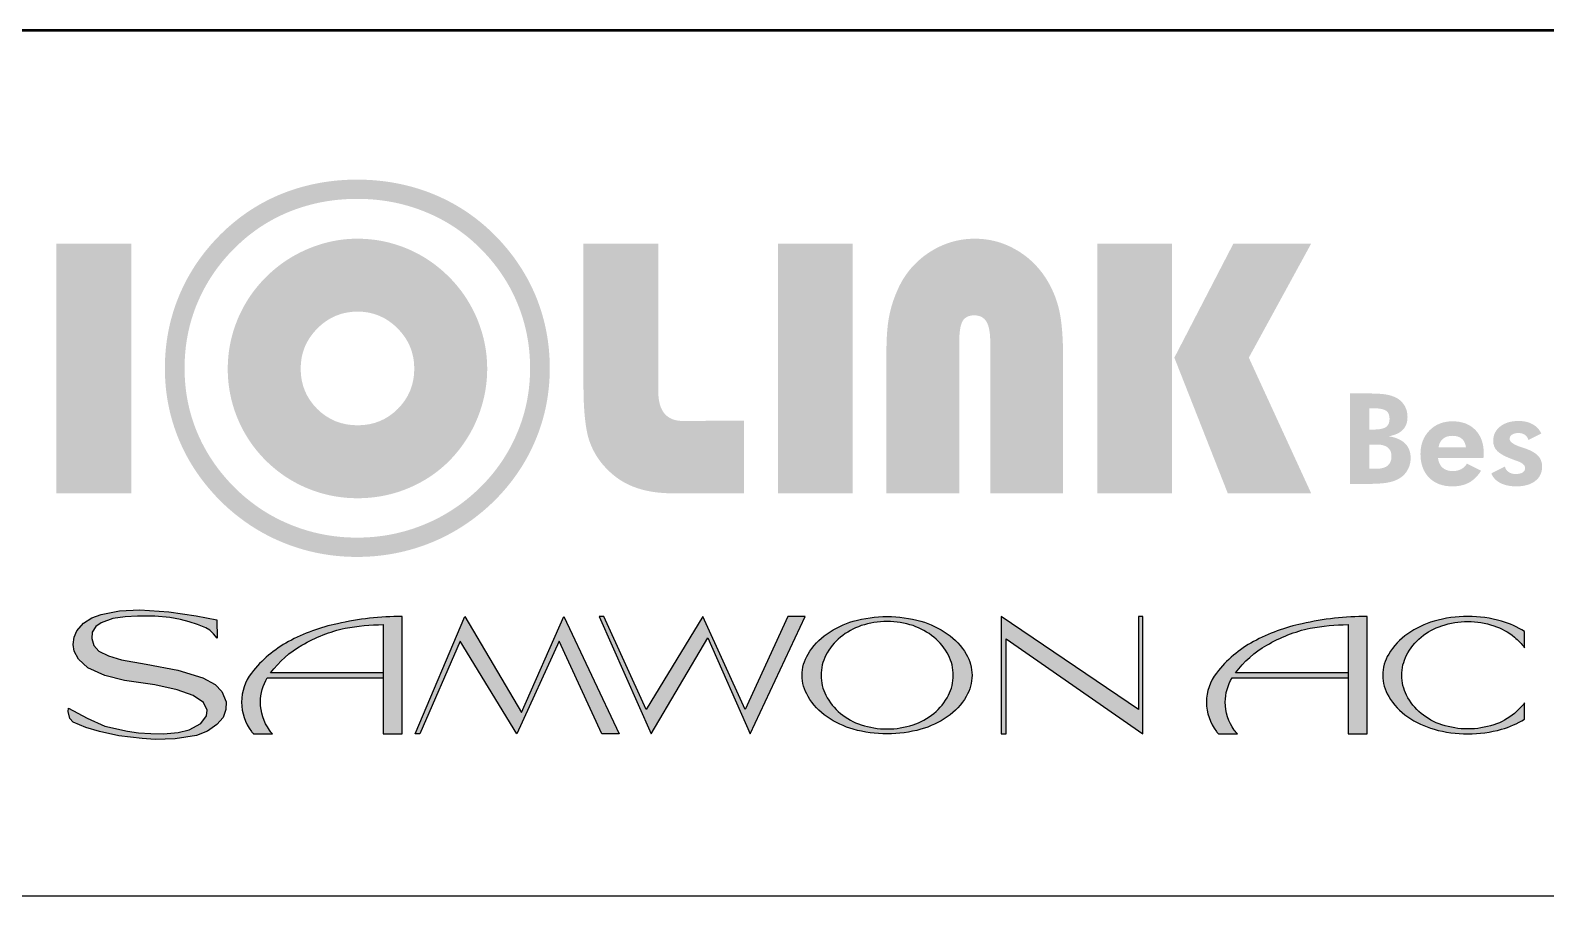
# Model space of a CAD drawing. Extents: x 295 to 2531, y 240 to 845.
# Drawn here: x 2130.08 to 2160.48, y 545.4 to 562.76 of the extents above; entities that cross this region are included whole.
import ezdxf

# ---------------------------------------------------------------- set-up
doc = ezdxf.new("R2010")
doc.units = 0
doc.header["$LTSCALE"] = 0.1
doc.layers.get('0').update_dxf_attribs({"linetype": 'CONTINUOUS'})
doc.layers.add('_______1', color=160, linetype='CONTINUOUS')
doc.layers.add('SHEET', color=7, linetype='CONTINUOUS')

# ---------------------------------------------------------------- blocks, each defined once
blk = doc.blocks.new('AI9-BLK8')
at = {"layer": '_______1'}
h = blk.add_hatch(color=7, dxfattribs=at)
edge = h.paths.add_edge_path()
edge.add_spline(control_points=[(1.18, -0.382), (1.113, -0.519), (1.015, -0.638), (0.899, -0.733), (0.778, -0.828), (0.644, -0.907), (0.5, -0.954), (0.34, -1.005), (0.171, -1.033), (0.001, -1.033), (-0.169, -1.033), (-0.336, -1.005), (-0.497, -0.954), (-0.641, -0.907), (-0.775, -0.828), (-0.897, -0.733), (-1.013, -0.638), (-1.107, -0.519), (-1.175, -0.382), (-1.237, -0.268), (-1.267, -0.137), (-1.267, -0.003), (-1.267, 0.134), (-1.237, 0.261), (-1.175, 0.382), (-1.107, 0.515), (-1.013, 0.632), (-0.897, 0.729), (-0.775, 0.828), (-0.641, 0.898), (-0.497, 0.951), (-0.336, 1.003), (-0.169, 1.029), (0.001, 1.029), (0.171, 1.029), (0.34, 1.003), (0.5, 0.951), (0.644, 0.898), (0.778, 0.828), (0.899, 0.729), (1.015, 0.632), (1.113, 0.515), (1.18, 0.382), (1.239, 0.261), (1.272, 0.134), (1.272, -0.003), (1.272, -0.137), (1.239, -0.268), (1.18, -0.382)], knot_values=[0, 0, 0, 0, 1, 1, 1, 2, 2, 2, 3, 3, 3, 4, 4, 4, 5, 5, 5, 6, 6, 6, 7, 7, 7, 8, 8, 8, 9, 9, 9, 10, 10, 10, 11, 11, 11, 12, 12, 12, 13, 13, 13, 14, 14, 14, 15, 15, 15, 16, 16, 16, 16], degree=3, periodic=0)
edge = h.paths.add_edge_path(flags=16)
edge.add_spline(control_points=[(1.52, 0.403), (1.428, 0.558), (1.305, 0.692), (1.154, 0.795), (1, 0.9), (0.83, 0.981), (0.649, 1.038), (0.438, 1.095), (0.221, 1.127), (0.001, 1.127), (-0.219, 1.127), (-0.436, 1.095), (-0.649, 1.038), (-0.828, 0.981), (-0.998, 0.9), (-1.15, 0.795), (-1.3, 0.692), (-1.424, 0.558), (-1.518, 0.403), (-1.59, 0.282), (-1.631, 0.14), (-1.631, -0.003), (-1.631, -0.146), (-1.59, -0.286), (-1.518, -0.408), (-1.424, -0.563), (-1.3, -0.7), (-1.15, -0.8), (-0.998, -0.907), (-0.828, -0.988), (-0.649, -1.039), (-0.436, -1.098), (-0.219, -1.127), (0.001, -1.127), (0.221, -1.127), (0.438, -1.098), (0.649, -1.039), (0.83, -0.988), (1, -0.907), (1.154, -0.8), (1.305, -0.7), (1.428, -0.563), (1.52, -0.408), (1.595, -0.286), (1.631, -0.146), (1.631, -0.003), (1.631, 0.14), (1.595, 0.282), (1.52, 0.403)], knot_values=[0, 0, 0, 0, 1, 1, 1, 2, 2, 2, 3, 3, 3, 4, 4, 4, 5, 5, 5, 6, 6, 6, 7, 7, 7, 8, 8, 8, 9, 9, 9, 10, 10, 10, 11, 11, 11, 12, 12, 12, 13, 13, 13, 14, 14, 14, 15, 15, 15, 16, 16, 16, 16], degree=3, periodic=0)
at = {"layer": '_______1', "color": 7}
for points in [[(1.52, 0.403), (1.428, 0.558), (1.305, 0.692), (1.154, 0.795), (1, 0.9), (0.83, 0.981), (0.649, 1.038), (0.438, 1.095), (0.221, 1.127), (0.001, 1.127), (-0.219, 1.127), (-0.436, 1.095), (-0.649, 1.038), (-0.828, 0.981), (-0.998, 0.9), (-1.15, 0.795), (-1.3, 0.692), (-1.424, 0.558), (-1.518, 0.403), (-1.59, 0.282), (-1.631, 0.14), (-1.631, -0.003), (-1.631, -0.146), (-1.59, -0.286), (-1.518, -0.408), (-1.424, -0.563), (-1.3, -0.7), (-1.15, -0.8), (-0.998, -0.907), (-0.828, -0.988), (-0.649, -1.039), (-0.436, -1.098), (-0.219, -1.127), (0.001, -1.127), (0.221, -1.127), (0.438, -1.098), (0.649, -1.039), (0.83, -0.988), (1, -0.907), (1.154, -0.8), (1.305, -0.7), (1.428, -0.563), (1.52, -0.408), (1.595, -0.286), (1.631, -0.146), (1.631, -0.003), (1.631, 0.14), (1.595, 0.282), (1.52, 0.403)], [(1.18, -0.382), (1.113, -0.519), (1.015, -0.638), (0.899, -0.733), (0.778, -0.828), (0.644, -0.907), (0.5, -0.954), (0.34, -1.005), (0.171, -1.033), (0.001, -1.033), (-0.169, -1.033), (-0.336, -1.005), (-0.497, -0.954), (-0.641, -0.907), (-0.775, -0.828), (-0.897, -0.733), (-1.013, -0.638), (-1.107, -0.519), (-1.175, -0.382), (-1.237, -0.268), (-1.267, -0.137), (-1.267, -0.003), (-1.267, 0.134), (-1.237, 0.261), (-1.175, 0.382), (-1.107, 0.515), (-1.013, 0.632), (-0.897, 0.729), (-0.775, 0.828), (-0.641, 0.898), (-0.497, 0.951), (-0.336, 1.003), (-0.169, 1.029), (0.001, 1.029), (0.171, 1.029), (0.34, 1.003), (0.5, 0.951), (0.644, 0.898), (0.778, 0.828), (0.899, 0.729), (1.015, 0.632), (1.113, 0.515), (1.18, 0.382), (1.239, 0.261), (1.272, 0.134), (1.272, -0.003), (1.272, -0.137), (1.239, -0.268), (1.18, -0.382)]]:
    blk.add_open_spline(points, degree=3, knots=[0, 0, 0, 0, 1, 1, 1, 2, 2, 2, 3, 3, 3, 4, 4, 4, 5, 5, 5, 6, 6, 6, 7, 7, 7, 8, 8, 8, 9, 9, 9, 10, 10, 10, 11, 11, 11, 12, 12, 12, 13, 13, 13, 14, 14, 14, 15, 15, 15, 16, 16, 16, 16], dxfattribs=at)

msp = doc.modelspace()

# ---------------------------------------------------------------- hatches: boundary and pattern name
at = {"layer": '_______1'}
h = msp.add_hatch(color=7, dxfattribs=at)
edge = h.paths.add_edge_path()
edge.add_spline(control_points=[(2139.848, 554.682), (2139.674, 554.27), (2139.424, 553.903), (2139.096, 553.582), (2138.762, 553.258), (2138.386, 553.011), (2137.968, 552.843), (2137.549, 552.673), (2137.105, 552.587), (2136.64, 552.587), (2136.172, 552.587), (2135.731, 552.673), (2135.313, 552.843), (2134.895, 553.011), (2134.52, 553.258), (2134.191, 553.582), (2133.86, 553.911), (2133.609, 554.277), (2133.436, 554.686), (2133.263, 555.094), (2133.178, 555.527), (2133.178, 555.985), (2133.178, 556.448), (2133.263, 556.885), (2133.436, 557.296), (2133.609, 557.707), (2133.86, 558.077), (2134.191, 558.403), (2134.517, 558.726), (2134.887, 558.968), (2135.302, 559.133), (2135.718, 559.298), (2136.164, 559.382), (2136.64, 559.382), (2137.118, 559.382), (2137.565, 559.298), (2137.982, 559.131), (2138.4, 558.965), (2138.772, 558.723), (2139.096, 558.403), (2139.427, 558.077), (2139.679, 557.707), (2139.851, 557.296), (2140.023, 556.885), (2140.109, 556.448), (2140.109, 555.985), (2140.109, 555.527), (2140.023, 555.093), (2139.848, 554.682), (2139.848, 554.682), (2139.848, 554.682), (2139.848, 554.682)], knot_values=[0, 0, 0, 0, 1, 1, 1, 2, 2, 2, 3, 3, 3, 4, 4, 4, 5, 5, 5, 6, 6, 6, 7, 7, 7, 8, 8, 8, 9, 9, 9, 10, 10, 10, 11, 11, 11, 12, 12, 12, 13, 13, 13, 14, 14, 14, 15, 15, 15, 16, 16, 16, 17, 17, 17, 17], degree=3, periodic=0)
edge = h.paths.add_edge_path(flags=16)
edge.add_spline(control_points=[(2140.217, 557.446), (2140.024, 557.904), (2139.743, 558.315), (2139.375, 558.68), (2139.015, 559.034), (2138.601, 559.305), (2138.136, 559.49), (2137.671, 559.675), (2137.171, 559.768), (2136.638, 559.768), (2136.11, 559.768), (2135.614, 559.676), (2135.149, 559.492), (2134.686, 559.308), (2134.274, 559.037), (2133.911, 558.68), (2133.543, 558.315), (2133.263, 557.904), (2133.071, 557.446), (2132.879, 556.987), (2132.783, 556.501), (2132.783, 555.985), (2132.783, 555.476), (2132.879, 554.993), (2133.071, 554.538), (2133.263, 554.083), (2133.543, 553.675), (2133.911, 553.309), (2134.28, 552.948), (2134.697, 552.673), (2135.163, 552.484), (2135.627, 552.296), (2136.12, 552.2), (2136.638, 552.2), (2137.158, 552.2), (2137.651, 552.296), (2138.118, 552.484), (2138.584, 552.673), (2139.003, 552.948), (2139.375, 553.309), (2139.74, 553.667), (2140.02, 554.075), (2140.214, 554.534), (2140.408, 554.992), (2140.504, 555.476), (2140.504, 555.985), (2140.504, 556.501), (2140.408, 556.987), (2140.217, 557.446), (2140.217, 557.446), (2140.217, 557.446), (2140.217, 557.446)], knot_values=[0, 0, 0, 0, 1, 1, 1, 2, 2, 2, 3, 3, 3, 4, 4, 4, 5, 5, 5, 6, 6, 6, 7, 7, 7, 8, 8, 8, 9, 9, 9, 10, 10, 10, 11, 11, 11, 12, 12, 12, 13, 13, 13, 14, 14, 14, 15, 15, 15, 16, 16, 16, 17, 17, 17, 17], degree=3, periodic=0)
for points in [[(2130.608, 553.475), (2130.608, 558.486), (2132.108, 558.486), (2132.108, 553.475), (2130.608, 553.475)], [(2145.081, 553.475), (2145.081, 558.486), (2146.581, 558.486), (2146.581, 553.475), (2145.081, 553.475)], [(2133.829, 550.567), (2133.755, 550.655), (2133.683, 550.733), (2133.602, 550.779), (2133.44, 550.845), (2133.269, 550.897), (2133.097, 550.943), (2132.883, 550.984), (2132.58, 551.011), (2132.232, 551.011), (2131.984, 550.996), (2131.739, 550.966), (2131.508, 550.876), (2131.398, 550.805), (2131.324, 550.693), (2131.32, 550.562), (2131.359, 550.422), (2131.461, 550.312), (2131.654, 550.214), (2131.915, 550.135), (2132.405, 550.048), (2133.043, 549.926), (2133.543, 549.775), (2133.794, 549.64), (2133.928, 549.5), (2134.013, 549.296), (2134.007, 549.14), (2133.954, 548.979), (2133.824, 548.838), (2133.639, 548.705), (2133.419, 548.618), (2132.992, 548.549), (2132.591, 548.538), (2132.329, 548.558), (2131.862, 548.611), (2131.473, 548.697), (2131.196, 548.78), (2130.94, 548.886), (2130.876, 548.959), (2130.842, 549.097), (2130.848, 549.167), (2131.222, 548.967), (2131.577, 548.806), (2132.03, 548.705), (2132.256, 548.671), (2132.501, 548.659), (2132.754, 548.651), (2133.049, 548.678), (2133.269, 548.733), (2133.504, 548.857), (2133.618, 549.013), (2133.634, 549.128), (2133.56, 549.279), (2133.35, 549.421), (2133.03, 549.534), (2132.584, 549.632), (2131.974, 549.721), (2131.577, 549.82), (2131.237, 549.973), (2131.05, 550.147), (2130.965, 550.312), (2130.945, 550.443), (2130.965, 550.59), (2131.017, 550.716), (2131.153, 550.871), (2131.32, 550.979), (2131.502, 551.045), (2131.876, 551.117), (2132.278, 551.137), (2132.864, 551.101), (2133.412, 551.018), (2133.824, 550.936)], [(2139.841, 548.651), (2138.704, 550.512), (2137.9, 548.651), (2137.806, 548.651), (2138.8, 551.006), (2139.937, 549.077), (2140.789, 551.006), (2141.893, 548.651), (2141.546, 548.651), (2140.694, 550.512)], [(2145.282, 551.006), (2144.426, 549.14), (2143.576, 551.006), (2142.44, 549.14), (2141.587, 551.006), (2141.493, 551.006), (2142.535, 548.651), (2143.673, 550.575), (2144.525, 548.651), (2145.63, 551.006)], [(2149.562, 551.006), (2149.562, 548.651), (2149.656, 548.651), (2149.656, 550.56), (2152.402, 548.651), (2152.402, 551.006), (2152.311, 551.006), (2152.311, 549.14)]]:
    msp.add_hatch(color=7, dxfattribs=at).paths.add_polyline_path(points)
h = msp.add_hatch(color=7, dxfattribs=at)
edge = h.paths.add_edge_path(flags=16)
edge.add_spline(control_points=[(2135.507, 555.977), (2135.507, 555.659), (2135.616, 555.392), (2135.837, 555.17), (2136.06, 554.949), (2136.33, 554.84), (2136.65, 554.84), (2136.966, 554.84), (2137.236, 554.949), (2137.456, 555.17), (2137.677, 555.392), (2137.786, 555.659), (2137.786, 555.977), (2137.786, 556.292), (2137.675, 556.56), (2137.452, 556.784), (2137.23, 557.008), (2136.962, 557.121), (2136.65, 557.121), (2136.335, 557.121), (2136.066, 557.008), (2135.842, 556.784), (2135.619, 556.56), (2135.507, 556.292), (2135.507, 555.977), (2135.507, 555.977), (2135.507, 555.977), (2135.507, 555.977)], knot_values=[0, 0, 0, 0, 1, 1, 1, 2, 2, 2, 3, 3, 3, 4, 4, 4, 5, 5, 5, 6, 6, 6, 7, 7, 7, 8, 8, 8, 9, 9, 9, 9], degree=3, periodic=0)
edge = h.paths.add_edge_path()
edge.add_spline(control_points=[(2134.044, 555.977), (2134.044, 556.32), (2134.111, 556.648), (2134.242, 556.966), (2134.374, 557.282), (2134.562, 557.564), (2134.809, 557.811), (2135.049, 558.052), (2135.331, 558.242), (2135.654, 558.379), (2135.977, 558.515), (2136.307, 558.583), (2136.643, 558.583), (2136.991, 558.583), (2137.324, 558.516), (2137.641, 558.384), (2137.96, 558.251), (2138.24, 558.06), (2138.488, 557.811), (2138.731, 557.567), (2138.918, 557.284), (2139.052, 556.963), (2139.183, 556.644), (2139.249, 556.314), (2139.249, 555.977), (2139.249, 555.679), (2139.199, 555.387), (2139.099, 555.104), (2138.998, 554.819), (2138.854, 554.56), (2138.666, 554.327), (2138.425, 554.026), (2138.127, 553.792), (2137.774, 553.626), (2137.422, 553.46), (2137.046, 553.377), (2136.643, 553.377), (2136.344, 553.377), (2136.052, 553.427), (2135.768, 553.527), (2135.486, 553.629), (2135.228, 553.773), (2135, 553.96), (2134.697, 554.207), (2134.462, 554.507), (2134.294, 554.858), (2134.128, 555.211), (2134.044, 555.584), (2134.044, 555.977), (2134.044, 555.977), (2134.044, 555.977), (2134.044, 555.977)], knot_values=[0, 0, 0, 0, 1, 1, 1, 2, 2, 2, 3, 3, 3, 4, 4, 4, 5, 5, 5, 6, 6, 6, 7, 7, 7, 8, 8, 8, 9, 9, 9, 10, 10, 10, 11, 11, 11, 12, 12, 12, 13, 13, 13, 14, 14, 14, 15, 15, 15, 16, 16, 16, 17, 17, 17, 17], degree=3, periodic=0)
h = msp.add_hatch(color=7, dxfattribs=at)
edge = h.paths.add_edge_path()
edge.add_spline(control_points=[(2141.18, 558.486), (2141.18, 558.486), (2142.68, 558.486), (2142.68, 558.486), (2142.68, 558.486), (2142.68, 555.53), (2142.68, 555.53), (2142.68, 555.326), (2142.723, 555.173), (2142.806, 555.075), (2142.888, 554.976), (2143.016, 554.926), (2143.189, 554.926), (2143.226, 554.926), (2143.254, 554.926), (2143.275, 554.927), (2143.295, 554.927), (2143.311, 554.929), (2144.399, 554.933), (2144.399, 554.933), (2144.402, 553.475), (2144.402, 553.475), (2144.402, 553.475), (2142.991, 553.475), (2142.991, 553.475), (2142.707, 553.475), (2142.462, 553.51), (2142.253, 553.582), (2142.043, 553.652), (2141.86, 553.762), (2141.703, 553.911), (2141.515, 554.085), (2141.381, 554.289), (2141.3, 554.522), (2141.22, 554.755), (2141.18, 555.131), (2141.18, 555.649), (2141.18, 555.649), (2141.18, 555.817), (2141.18, 555.817), (2141.18, 555.817), (2141.18, 558.486), (2141.18, 558.486), (2141.18, 558.486), (2141.18, 558.486), (2141.18, 558.486)], knot_values=[0, 0, 0, 0, 1, 1, 1, 2, 2, 2, 3, 3, 3, 4, 4, 4, 5, 5, 5, 6, 6, 6, 7, 7, 7, 8, 8, 8, 9, 9, 9, 10, 10, 10, 11, 11, 11, 12, 12, 12, 13, 13, 13, 14, 14, 14, 15, 15, 15, 15], degree=3, periodic=0)
h = msp.add_hatch(color=7, dxfattribs=at)
edge = h.paths.add_edge_path()
edge.add_spline(control_points=[(2147.257, 553.475), (2147.257, 553.475), (2147.257, 556.283), (2147.257, 556.283), (2147.257, 556.571), (2147.272, 556.807), (2147.305, 556.991), (2147.338, 557.175), (2147.392, 557.354), (2147.469, 557.529), (2147.603, 557.849), (2147.813, 558.105), (2148.098, 558.296), (2148.382, 558.487), (2148.695, 558.583), (2149.033, 558.583), (2149.319, 558.583), (2149.586, 558.514), (2149.832, 558.376), (2150.079, 558.24), (2150.285, 558.049), (2150.447, 557.804), (2150.575, 557.606), (2150.667, 557.389), (2150.723, 557.151), (2150.777, 556.916), (2150.802, 556.579), (2150.802, 556.142), (2150.802, 556.142), (2150.802, 553.475), (2150.802, 553.475), (2150.802, 553.475), (2149.34, 553.475), (2149.34, 553.475), (2149.34, 553.475), (2149.34, 556.503), (2149.34, 556.503), (2149.34, 556.694), (2149.315, 556.831), (2149.265, 556.918), (2149.213, 557.003), (2149.131, 557.046), (2149.016, 557.046), (2148.911, 557.046), (2148.835, 557.009), (2148.788, 556.935), (2148.741, 556.858), (2148.718, 556.715), (2148.718, 556.503), (2148.718, 556.503), (2148.718, 553.475), (2148.718, 553.475), (2148.718, 553.475), (2147.257, 553.475), (2147.257, 553.475), (2147.257, 553.475), (2147.257, 553.475), (2147.257, 553.475)], knot_values=[0, 0, 0, 0, 1, 1, 1, 2, 2, 2, 3, 3, 3, 4, 4, 4, 5, 5, 5, 6, 6, 6, 7, 7, 7, 8, 8, 8, 9, 9, 9, 10, 10, 10, 11, 11, 11, 12, 12, 12, 13, 13, 13, 14, 14, 14, 15, 15, 15, 16, 16, 16, 17, 17, 17, 18, 18, 18, 19, 19, 19, 19], degree=3, periodic=0)
h = msp.add_hatch(color=7, dxfattribs=at)
edge = h.paths.add_edge_path()
edge.add_spline(control_points=[(2154.105, 553.475), (2154.105, 553.475), (2153.033, 556.197), (2153.033, 556.197), (2153.033, 556.197), (2154.218, 558.486), (2154.218, 558.486), (2154.218, 558.486), (2155.778, 558.486), (2155.778, 558.486), (2155.778, 558.486), (2154.527, 556.197), (2154.527, 556.197), (2154.527, 556.197), (2155.778, 553.475), (2155.778, 553.475), (2155.778, 553.475), (2154.105, 553.475), (2154.105, 553.475), (2154.105, 553.475), (2154.105, 553.475), (2154.105, 553.475)], knot_values=[0, 0, 0, 0, 1, 1, 1, 2, 2, 2, 3, 3, 3, 4, 4, 4, 5, 5, 5, 6, 6, 6, 7, 7, 7, 7], degree=3, periodic=0)
edge = h.paths.add_edge_path()
edge.add_spline(control_points=[(2151.487, 553.475), (2151.487, 553.475), (2151.487, 558.486), (2151.487, 558.486), (2151.487, 558.486), (2152.986, 558.486), (2152.986, 558.486), (2152.986, 558.486), (2152.986, 553.475), (2152.986, 553.475), (2152.986, 553.475), (2151.487, 553.475), (2151.487, 553.475), (2151.487, 553.475), (2151.487, 553.475), (2151.487, 553.475)], knot_values=[0, 0, 0, 0, 1, 1, 1, 2, 2, 2, 3, 3, 3, 4, 4, 4, 5, 5, 5, 5], degree=3, periodic=0)
h = msp.add_hatch(color=7, dxfattribs=at)
edge = h.paths.add_edge_path(flags=16)
edge.add_spline(control_points=[(2156.941, 553.969), (2156.941, 553.969), (2157.093, 553.969), (2157.093, 553.969), (2157.19, 553.969), (2157.264, 553.99), (2157.314, 554.032), (2157.364, 554.074), (2157.389, 554.137), (2157.389, 554.218), (2157.389, 554.295), (2157.365, 554.353), (2157.315, 554.394), (2157.265, 554.434), (2157.193, 554.454), (2157.098, 554.454), (2157.098, 554.454), (2156.941, 554.454), (2156.941, 554.454), (2156.941, 554.454), (2156.941, 553.969), (2156.941, 553.969)], knot_values=[0, 0, 0, 0, 1, 1, 1, 2, 2, 2, 3, 3, 3, 4, 4, 4, 5, 5, 5, 6, 6, 6, 7, 7, 7, 7], degree=3, periodic=0)
edge = h.paths.add_edge_path(flags=16)
edge.add_spline(control_points=[(2156.941, 554.755), (2156.941, 554.755), (2157.027, 554.755), (2157.027, 554.755), (2157.145, 554.755), (2157.228, 554.771), (2157.277, 554.804), (2157.326, 554.838), (2157.35, 554.893), (2157.35, 554.971), (2157.35, 555.046), (2157.327, 555.101), (2157.28, 555.133), (2157.233, 555.165), (2157.152, 555.181), (2157.034, 555.181), (2157.034, 555.181), (2156.941, 555.181), (2156.941, 555.181), (2156.941, 555.181), (2156.941, 554.755), (2156.941, 554.755)], knot_values=[0, 0, 0, 0, 1, 1, 1, 2, 2, 2, 3, 3, 3, 4, 4, 4, 5, 5, 5, 6, 6, 6, 7, 7, 7, 7], degree=3, periodic=0)
edge = h.paths.add_edge_path()
edge.add_spline(control_points=[(2156.553, 553.664), (2156.553, 553.664), (2156.553, 555.479), (2156.553, 555.479), (2156.553, 555.479), (2156.892, 555.479), (2156.892, 555.479), (2157.068, 555.479), (2157.197, 555.472), (2157.278, 555.458), (2157.36, 555.444), (2157.43, 555.421), (2157.489, 555.391), (2157.56, 555.35), (2157.614, 555.297), (2157.653, 555.231), (2157.691, 555.165), (2157.71, 555.09), (2157.71, 555.007), (2157.71, 554.9), (2157.679, 554.813), (2157.615, 554.749), (2157.552, 554.684), (2157.457, 554.641), (2157.33, 554.62), (2157.476, 554.598), (2157.586, 554.55), (2157.661, 554.476), (2157.736, 554.403), (2157.773, 554.305), (2157.773, 554.182), (2157.773, 554.093), (2157.751, 554.012), (2157.708, 553.938), (2157.665, 553.864), (2157.607, 553.807), (2157.531, 553.766), (2157.464, 553.729), (2157.386, 553.703), (2157.296, 553.688), (2157.205, 553.672), (2157.057, 553.664), (2156.849, 553.664), (2156.849, 553.664), (2156.809, 553.664), (2156.809, 553.664), (2156.809, 553.664), (2156.553, 553.664), (2156.553, 553.664)], knot_values=[0, 0, 0, 0, 1, 1, 1, 2, 2, 2, 3, 3, 3, 4, 4, 4, 5, 5, 5, 6, 6, 6, 7, 7, 7, 8, 8, 8, 9, 9, 9, 10, 10, 10, 11, 11, 11, 12, 12, 12, 13, 13, 13, 14, 14, 14, 15, 15, 15, 16, 16, 16, 16], degree=3, periodic=0)
h = msp.add_hatch(color=7, dxfattribs=at)
edge = h.paths.add_edge_path(flags=16)
edge.add_spline(control_points=[(2158.882, 554.398), (2158.873, 554.474), (2158.845, 554.532), (2158.799, 554.571), (2158.753, 554.61), (2158.691, 554.629), (2158.612, 554.629), (2158.533, 554.629), (2158.47, 554.61), (2158.422, 554.571), (2158.375, 554.532), (2158.344, 554.474), (2158.332, 554.398), (2158.332, 554.398), (2158.882, 554.398), (2158.882, 554.398)], knot_values=[0, 0, 0, 0, 1, 1, 1, 2, 2, 2, 3, 3, 3, 4, 4, 4, 5, 5, 5, 5], degree=3, periodic=0)
edge = h.paths.add_edge_path()
edge.add_spline(control_points=[(2159.233, 554.183), (2159.233, 554.183), (2158.321, 554.183), (2158.321, 554.183), (2158.334, 554.096), (2158.366, 554.03), (2158.416, 553.987), (2158.465, 553.944), (2158.533, 553.922), (2158.618, 553.922), (2158.683, 553.922), (2158.738, 553.934), (2158.785, 553.959), (2158.832, 553.984), (2158.871, 554.021), (2158.902, 554.071), (2158.902, 554.071), (2159.187, 553.93), (2159.187, 553.93), (2159.12, 553.823), (2159.04, 553.744), (2158.946, 553.692), (2158.852, 553.641), (2158.74, 553.615), (2158.61, 553.615), (2158.413, 553.615), (2158.257, 553.674), (2158.142, 553.791), (2158.028, 553.908), (2157.97, 554.066), (2157.97, 554.264), (2157.97, 554.455), (2158.03, 554.613), (2158.15, 554.736), (2158.271, 554.859), (2158.425, 554.92), (2158.612, 554.92), (2158.806, 554.92), (2158.958, 554.863), (2159.071, 554.747), (2159.183, 554.632), (2159.24, 554.474), (2159.24, 554.275), (2159.24, 554.264), (2159.239, 554.253), (2159.238, 554.239), (2159.237, 554.227), (2159.236, 554.208), (2159.233, 554.183)], knot_values=[0, 0, 0, 0, 1, 1, 1, 2, 2, 2, 3, 3, 3, 4, 4, 4, 5, 5, 5, 6, 6, 6, 7, 7, 7, 8, 8, 8, 9, 9, 9, 10, 10, 10, 11, 11, 11, 12, 12, 12, 13, 13, 13, 14, 14, 14, 15, 15, 15, 16, 16, 16, 16], degree=3, periodic=0)
h = msp.add_hatch(color=7, dxfattribs=at)
edge = h.paths.add_edge_path()
edge.add_spline(control_points=[(2159.392, 553.875), (2159.392, 553.875), (2159.663, 554.014), (2159.663, 554.014), (2159.672, 553.968), (2159.697, 553.93), (2159.736, 553.904), (2159.776, 553.876), (2159.825, 553.863), (2159.884, 553.863), (2159.942, 553.863), (2159.987, 553.873), (2160.02, 553.895), (2160.053, 553.915), (2160.07, 553.944), (2160.07, 553.982), (2160.07, 554.041), (2160.011, 554.09), (2159.895, 554.129), (2159.859, 554.142), (2159.83, 554.152), (2159.808, 554.161), (2159.666, 554.214), (2159.566, 554.269), (2159.511, 554.324), (2159.456, 554.378), (2159.429, 554.446), (2159.429, 554.526), (2159.429, 554.646), (2159.475, 554.742), (2159.569, 554.816), (2159.661, 554.89), (2159.785, 554.927), (2159.937, 554.927), (2160.046, 554.927), (2160.141, 554.905), (2160.22, 554.861), (2160.299, 554.817), (2160.357, 554.755), (2160.393, 554.675), (2160.393, 554.675), (2160.136, 554.547), (2160.136, 554.547), (2160.122, 554.592), (2160.097, 554.627), (2160.063, 554.65), (2160.028, 554.674), (2159.985, 554.685), (2159.933, 554.685), (2159.881, 554.685), (2159.84, 554.675), (2159.807, 554.653), (2159.776, 554.632), (2159.759, 554.604), (2159.759, 554.568), (2159.759, 554.508), (2159.839, 554.451), (2159.998, 554.399), (2160.017, 554.393), (2160.032, 554.389), (2160.042, 554.386), (2160.174, 554.342), (2160.27, 554.29), (2160.326, 554.232), (2160.382, 554.174), (2160.41, 554.1), (2160.41, 554.009), (2160.41, 553.889), (2160.363, 553.792), (2160.27, 553.721), (2160.176, 553.65), (2160.051, 553.615), (2159.892, 553.615), (2159.767, 553.615), (2159.658, 553.638), (2159.57, 553.684), (2159.482, 553.731), (2159.422, 553.795), (2159.392, 553.875)], knot_values=[0, 0, 0, 0, 1, 1, 1, 2, 2, 2, 3, 3, 3, 4, 4, 4, 5, 5, 5, 6, 6, 6, 7, 7, 7, 8, 8, 8, 9, 9, 9, 10, 10, 10, 11, 11, 11, 12, 12, 12, 13, 13, 13, 14, 14, 14, 15, 15, 15, 16, 16, 16, 17, 17, 17, 18, 18, 18, 19, 19, 19, 20, 20, 20, 21, 21, 21, 22, 22, 22, 23, 23, 23, 24, 24, 24, 25, 25, 25, 26, 26, 26, 26], degree=3, periodic=0)
h = msp.add_hatch(color=7, dxfattribs=at)
edge = h.paths.add_edge_path()
edge.add_spline(control_points=[(2137.161, 549.874), (2137.161, 549.874), (2134.902, 549.874), (2134.902, 549.874), (2135.075, 550.101), (2135.289, 550.292), (2135.533, 550.43), (2135.806, 550.589), (2136.097, 550.703), (2136.399, 550.771), (2136.649, 550.816), (2136.906, 550.838), (2137.161, 550.842), (2137.161, 550.842), (2137.161, 548.651), (2137.161, 548.651), (2137.161, 548.651), (2137.543, 548.651), (2137.543, 548.651), (2137.543, 548.651), (2137.543, 551.006), (2137.543, 551.006), (2137.104, 551.006), (2136.668, 550.955), (2136.243, 550.861), (2135.903, 550.789), (2135.571, 550.665), (2135.263, 550.501), (2134.979, 550.345), (2134.725, 550.135), (2134.52, 549.871), (2134.39, 549.706), (2134.322, 549.5), (2134.322, 549.286), (2134.322, 549.073), (2134.39, 548.868), (2134.52, 548.7), (2134.534, 548.685), (2134.547, 548.664), (2134.563, 548.651), (2134.563, 548.651), (2134.939, 548.651), (2134.939, 548.651), (2134.919, 548.674), (2134.901, 548.7), (2134.88, 548.727), (2134.764, 548.887), (2134.701, 549.087), (2134.701, 549.286), (2134.701, 549.46), (2134.749, 549.63), (2134.836, 549.776), (2134.836, 549.776), (2137.161, 549.776), (2137.161, 549.776)], knot_values=[0, 0, 0, 0, 1, 1, 1, 2, 2, 2, 3, 3, 3, 4, 4, 4, 5, 5, 5, 6, 6, 6, 7, 7, 7, 8, 8, 8, 9, 9, 9, 10, 10, 10, 11, 11, 11, 12, 12, 12, 13, 13, 13, 14, 14, 14, 15, 15, 15, 16, 16, 16, 17, 17, 17, 18, 18, 18, 18], degree=3, periodic=0)
h = msp.add_hatch(color=7, dxfattribs=at)
edge = h.paths.add_edge_path()
edge.add_spline(control_points=[(2156.519, 549.874), (2156.519, 549.874), (2154.257, 549.874), (2154.257, 549.874), (2154.432, 550.101), (2154.642, 550.292), (2154.888, 550.43), (2155.159, 550.589), (2155.452, 550.703), (2155.755, 550.771), (2156.008, 550.816), (2156.261, 550.838), (2156.519, 550.842), (2156.519, 550.842), (2156.519, 548.651), (2156.519, 548.651), (2156.519, 548.651), (2156.898, 548.651), (2156.898, 548.651), (2156.898, 548.651), (2156.898, 551.006), (2156.898, 551.006), (2156.461, 551.006), (2156.024, 550.955), (2155.596, 550.861), (2155.258, 550.789), (2154.93, 550.665), (2154.62, 550.501), (2154.333, 550.345), (2154.08, 550.135), (2153.877, 549.871), (2153.748, 549.706), (2153.677, 549.5), (2153.677, 549.286), (2153.677, 549.073), (2153.748, 548.868), (2153.877, 548.7), (2153.89, 548.685), (2153.905, 548.664), (2153.917, 548.651), (2153.917, 548.651), (2154.297, 548.651), (2154.297, 548.651), (2154.276, 548.674), (2154.256, 548.7), (2154.235, 548.727), (2154.119, 548.887), (2154.055, 549.087), (2154.055, 549.286), (2154.055, 549.46), (2154.104, 549.63), (2154.19, 549.776), (2154.19, 549.776), (2156.519, 549.776), (2156.519, 549.776)], knot_values=[0, 0, 0, 0, 1, 1, 1, 2, 2, 2, 3, 3, 3, 4, 4, 4, 5, 5, 5, 6, 6, 6, 7, 7, 7, 8, 8, 8, 9, 9, 9, 10, 10, 10, 11, 11, 11, 12, 12, 12, 13, 13, 13, 14, 14, 14, 15, 15, 15, 16, 16, 16, 17, 17, 17, 18, 18, 18, 18], degree=3, periodic=0)
h = msp.add_hatch(color=7, dxfattribs=at)
edge = h.paths.add_edge_path()
edge.add_spline(control_points=[(2160.056, 550.378), (2160, 550.458), (2159.931, 550.528), (2159.857, 550.59), (2159.731, 550.693), (2159.592, 550.767), (2159.441, 550.821), (2159.273, 550.876), (2159.095, 550.903), (2158.921, 550.903), (2158.743, 550.903), (2158.567, 550.876), (2158.399, 550.821), (2158.246, 550.767), (2158.108, 550.693), (2157.981, 550.59), (2157.863, 550.488), (2157.758, 550.367), (2157.692, 550.227), (2157.628, 550.101), (2157.595, 549.968), (2157.595, 549.825), (2157.595, 549.686), (2157.628, 549.548), (2157.692, 549.429), (2157.758, 549.286), (2157.863, 549.162), (2157.981, 549.062), (2158.108, 548.963), (2158.246, 548.881), (2158.399, 548.832), (2158.567, 548.779), (2158.743, 548.749), (2158.921, 548.749), (2159.095, 548.749), (2159.273, 548.779), (2159.441, 548.832), (2159.592, 548.881), (2159.731, 548.963), (2159.857, 549.062), (2159.931, 549.127), (2160, 549.198), (2160.056, 549.27), (2160.056, 549.27), (2160.056, 548.948), (2160.056, 548.948), (2159.914, 548.857), (2159.759, 548.789), (2159.598, 548.743), (2159.378, 548.681), (2159.149, 548.651), (2158.921, 548.651), (2158.692, 548.651), (2158.464, 548.681), (2158.242, 548.743), (2158.053, 548.796), (2157.878, 548.881), (2157.716, 548.992), (2157.561, 549.097), (2157.43, 549.24), (2157.332, 549.402), (2157.255, 549.53), (2157.214, 549.676), (2157.214, 549.825), (2157.214, 549.975), (2157.255, 550.123), (2157.332, 550.249), (2157.43, 550.411), (2157.561, 550.552), (2157.716, 550.658), (2157.878, 550.769), (2158.053, 550.853), (2158.242, 550.913), (2158.464, 550.972), (2158.692, 551.006), (2158.921, 551.006), (2159.149, 551.006), (2159.378, 550.972), (2159.598, 550.913), (2159.759, 550.862), (2159.914, 550.794), (2160.056, 550.703), (2160.056, 550.703), (2160.056, 550.378), (2160.056, 550.378)], knot_values=[0, 0, 0, 0, 1, 1, 1, 2, 2, 2, 3, 3, 3, 4, 4, 4, 5, 5, 5, 6, 6, 6, 7, 7, 7, 8, 8, 8, 9, 9, 9, 10, 10, 10, 11, 11, 11, 12, 12, 12, 13, 13, 13, 14, 14, 14, 15, 15, 15, 16, 16, 16, 17, 17, 17, 18, 18, 18, 19, 19, 19, 20, 20, 20, 21, 21, 21, 22, 22, 22, 23, 23, 23, 24, 24, 24, 25, 25, 25, 26, 26, 26, 27, 27, 27, 28, 28, 28, 28], degree=3, periodic=0)

# ---------------------------------------------------------------- linework, layer by layer
at = {"color": 0, "lineweight": 50}
msp.add_line((2108.002, 562.763), (2531.227, 562.763), dxfattribs=at)
at = {"layer": '_______1', "color": 7}
for points in [[(2133.829, 550.567), (2133.755, 550.655), (2133.683, 550.733), (2133.602, 550.779), (2133.44, 550.845), (2133.269, 550.897), (2133.097, 550.943), (2132.883, 550.984), (2132.58, 551.011), (2132.232, 551.011), (2131.984, 550.996), (2131.739, 550.966), (2131.508, 550.876), (2131.398, 550.805), (2131.324, 550.693), (2131.32, 550.562), (2131.359, 550.422), (2131.461, 550.312), (2131.654, 550.214), (2131.915, 550.135), (2132.405, 550.048), (2133.043, 549.926), (2133.543, 549.775), (2133.794, 549.64), (2133.928, 549.5), (2134.013, 549.296), (2134.007, 549.14), (2133.954, 548.979), (2133.824, 548.838), (2133.639, 548.705), (2133.419, 548.618), (2132.992, 548.549), (2132.591, 548.538), (2132.329, 548.558), (2131.862, 548.611), (2131.473, 548.697), (2131.196, 548.78), (2130.94, 548.886), (2130.876, 548.959), (2130.842, 549.097), (2130.848, 549.167), (2131.222, 548.967), (2131.577, 548.806), (2132.03, 548.705), (2132.256, 548.671), (2132.501, 548.659), (2132.754, 548.651), (2133.049, 548.678), (2133.269, 548.733), (2133.504, 548.857), (2133.618, 549.013), (2133.634, 549.128), (2133.56, 549.279), (2133.35, 549.421), (2133.03, 549.534), (2132.584, 549.632), (2131.974, 549.721), (2131.577, 549.82), (2131.237, 549.973), (2131.05, 550.147), (2130.965, 550.312), (2130.945, 550.443), (2130.965, 550.59), (2131.017, 550.716), (2131.153, 550.871), (2131.32, 550.979), (2131.502, 551.045), (2131.876, 551.117), (2132.278, 551.137), (2132.864, 551.101), (2133.412, 551.018), (2133.824, 550.936), (2133.829, 550.567)], [(2149.562, 551.006), (2149.562, 548.651), (2149.656, 548.651), (2149.656, 550.56), (2152.402, 548.651), (2152.402, 551.006), (2152.311, 551.006), (2152.311, 549.14), (2149.562, 551.006)]]:
    msp.add_lwpolyline(points, dxfattribs=at)
for points in [[(2139.841, 548.651), (2138.704, 550.512), (2137.9, 548.651), (2137.806, 548.651), (2138.8, 551.006), (2139.937, 549.077), (2140.789, 551.006), (2141.893, 548.651), (2141.546, 548.651), (2140.694, 550.512)], [(2145.282, 551.006), (2144.426, 549.14), (2143.576, 551.006), (2142.44, 549.14), (2141.587, 551.006), (2141.493, 551.006), (2142.535, 548.651), (2143.673, 550.575), (2144.525, 548.651), (2145.63, 551.006)]]:
    msp.add_lwpolyline(points, close=True, dxfattribs=at)
for points, knots in [([(2137.161, 549.874), (2137.161, 549.874), (2134.902, 549.874), (2134.902, 549.874), (2135.075, 550.101), (2135.289, 550.292), (2135.533, 550.43), (2135.806, 550.589), (2136.097, 550.703), (2136.399, 550.771), (2136.649, 550.816), (2136.906, 550.838), (2137.161, 550.842), (2137.161, 550.842), (2137.161, 548.651), (2137.161, 548.651), (2137.161, 548.651), (2137.543, 548.651), (2137.543, 548.651), (2137.543, 548.651), (2137.543, 551.006), (2137.543, 551.006), (2137.104, 551.006), (2136.668, 550.955), (2136.243, 550.861), (2135.903, 550.789), (2135.571, 550.665), (2135.263, 550.501), (2134.979, 550.345), (2134.725, 550.135), (2134.52, 549.871), (2134.39, 549.706), (2134.322, 549.5), (2134.322, 549.286), (2134.322, 549.073), (2134.39, 548.868), (2134.52, 548.7), (2134.534, 548.685), (2134.547, 548.664), (2134.563, 548.651), (2134.563, 548.651), (2134.939, 548.651), (2134.939, 548.651), (2134.919, 548.674), (2134.901, 548.7), (2134.88, 548.727), (2134.764, 548.887), (2134.701, 549.087), (2134.701, 549.286), (2134.701, 549.46), (2134.749, 549.63), (2134.836, 549.776), (2134.836, 549.776), (2137.161, 549.776), (2137.161, 549.776)], [0, 0, 0, 0, 1, 1, 1, 2, 2, 2, 3, 3, 3, 4, 4, 4, 5, 5, 5, 6, 6, 6, 7, 7, 7, 8, 8, 8, 9, 9, 9, 10, 10, 10, 11, 11, 11, 12, 12, 12, 13, 13, 13, 14, 14, 14, 15, 15, 15, 16, 16, 16, 17, 17, 17, 18, 18, 18, 18]), ([(2156.519, 549.874), (2156.519, 549.874), (2154.257, 549.874), (2154.257, 549.874), (2154.432, 550.101), (2154.642, 550.292), (2154.888, 550.43), (2155.159, 550.589), (2155.452, 550.703), (2155.755, 550.771), (2156.008, 550.816), (2156.261, 550.838), (2156.519, 550.842), (2156.519, 550.842), (2156.519, 548.651), (2156.519, 548.651), (2156.519, 548.651), (2156.898, 548.651), (2156.898, 548.651), (2156.898, 548.651), (2156.898, 551.006), (2156.898, 551.006), (2156.461, 551.006), (2156.024, 550.955), (2155.596, 550.861), (2155.258, 550.789), (2154.93, 550.665), (2154.62, 550.501), (2154.333, 550.345), (2154.08, 550.135), (2153.877, 549.871), (2153.748, 549.706), (2153.677, 549.5), (2153.677, 549.286), (2153.677, 549.073), (2153.748, 548.868), (2153.877, 548.7), (2153.89, 548.685), (2153.905, 548.664), (2153.917, 548.651), (2153.917, 548.651), (2154.297, 548.651), (2154.297, 548.651), (2154.276, 548.674), (2154.256, 548.7), (2154.235, 548.727), (2154.119, 548.887), (2154.055, 549.087), (2154.055, 549.286), (2154.055, 549.46), (2154.104, 549.63), (2154.19, 549.776), (2154.19, 549.776), (2156.519, 549.776), (2156.519, 549.776)], [0, 0, 0, 0, 1, 1, 1, 2, 2, 2, 3, 3, 3, 4, 4, 4, 5, 5, 5, 6, 6, 6, 7, 7, 7, 8, 8, 8, 9, 9, 9, 10, 10, 10, 11, 11, 11, 12, 12, 12, 13, 13, 13, 14, 14, 14, 15, 15, 15, 16, 16, 16, 17, 17, 17, 18, 18, 18, 18]), ([(2160.056, 550.378), (2160, 550.458), (2159.931, 550.528), (2159.857, 550.59), (2159.731, 550.693), (2159.592, 550.767), (2159.441, 550.821), (2159.273, 550.876), (2159.095, 550.903), (2158.921, 550.903), (2158.743, 550.903), (2158.567, 550.876), (2158.399, 550.821), (2158.246, 550.767), (2158.108, 550.693), (2157.981, 550.59), (2157.863, 550.488), (2157.758, 550.367), (2157.692, 550.227), (2157.628, 550.101), (2157.595, 549.968), (2157.595, 549.825), (2157.595, 549.686), (2157.628, 549.548), (2157.692, 549.429), (2157.758, 549.286), (2157.863, 549.162), (2157.981, 549.062), (2158.108, 548.963), (2158.246, 548.881), (2158.399, 548.832), (2158.567, 548.779), (2158.743, 548.749), (2158.921, 548.749), (2159.095, 548.749), (2159.273, 548.779), (2159.441, 548.832), (2159.592, 548.881), (2159.731, 548.963), (2159.857, 549.062), (2159.931, 549.127), (2160, 549.198), (2160.056, 549.27), (2160.056, 549.27), (2160.056, 548.948), (2160.056, 548.948), (2159.914, 548.857), (2159.759, 548.789), (2159.598, 548.743), (2159.378, 548.681), (2159.149, 548.651), (2158.921, 548.651), (2158.692, 548.651), (2158.464, 548.681), (2158.242, 548.743), (2158.053, 548.796), (2157.878, 548.881), (2157.716, 548.992), (2157.561, 549.097), (2157.43, 549.24), (2157.332, 549.402), (2157.255, 549.53), (2157.214, 549.676), (2157.214, 549.825), (2157.214, 549.975), (2157.255, 550.123), (2157.332, 550.249), (2157.43, 550.411), (2157.561, 550.552), (2157.716, 550.658), (2157.878, 550.769), (2158.053, 550.853), (2158.242, 550.913), (2158.464, 550.972), (2158.692, 551.006), (2158.921, 551.006), (2159.149, 551.006), (2159.378, 550.972), (2159.598, 550.913), (2159.759, 550.862), (2159.914, 550.794), (2160.056, 550.703), (2160.056, 550.703), (2160.056, 550.378), (2160.056, 550.378)], [0, 0, 0, 0, 1, 1, 1, 2, 2, 2, 3, 3, 3, 4, 4, 4, 5, 5, 5, 6, 6, 6, 7, 7, 7, 8, 8, 8, 9, 9, 9, 10, 10, 10, 11, 11, 11, 12, 12, 12, 13, 13, 13, 14, 14, 14, 15, 15, 15, 16, 16, 16, 17, 17, 17, 18, 18, 18, 19, 19, 19, 20, 20, 20, 21, 21, 21, 22, 22, 22, 23, 23, 23, 24, 24, 24, 25, 25, 25, 26, 26, 26, 27, 27, 27, 28, 28, 28, 28])]:
    msp.add_open_spline(points, degree=3, knots=knots, dxfattribs=at)
at = {"layer": 'SHEET'}
msp.add_line((2108.002, 545.405), (2531.227, 545.405), dxfattribs=at)

# ---------------------------------------------------------------- block references
at = {"layer": '_______1', "color": 7, "xscale": 1.044746574330929, "yscale": 1.044746574330929, "zscale": 1.044746574330929}
msp.add_blockref('AI9-BLK8', (2147.27, 549.828), dxfattribs=at)

doc.saveas('drawing.dxf')
